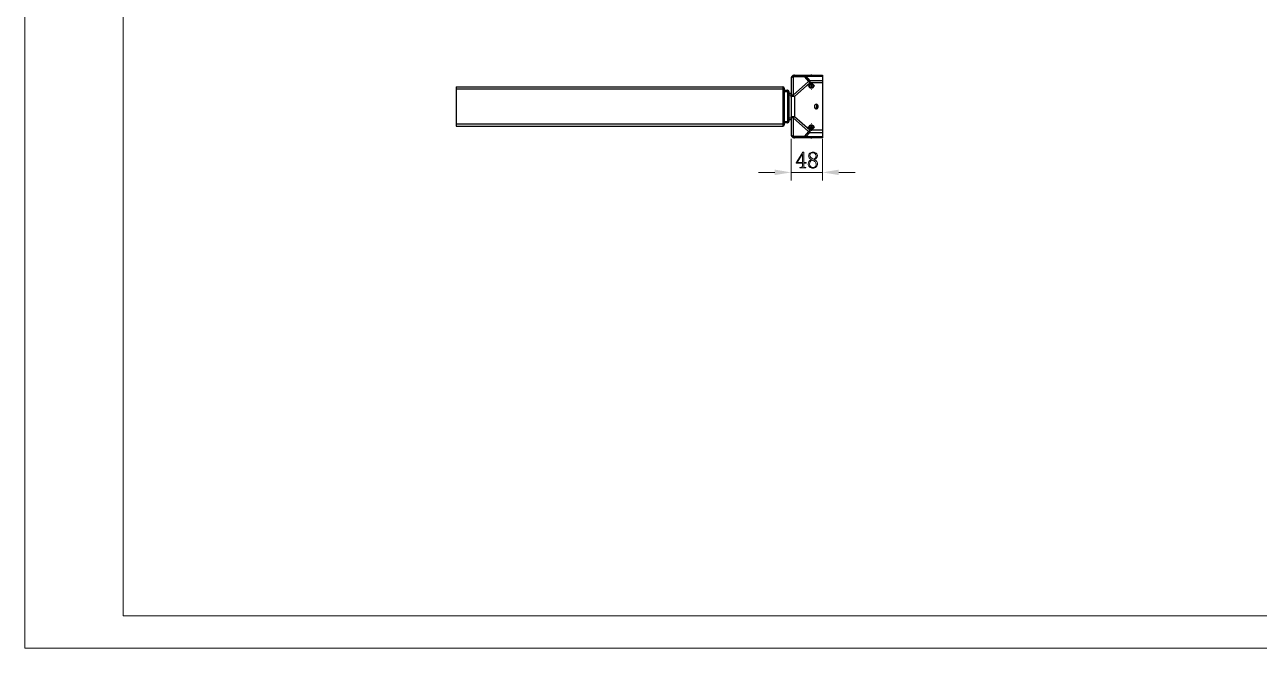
# Model space of a CAD drawing. Header units: millimetres. Extents: x 0 to 297, y 0 to 206.
# Drawn here: x 0.3 to 196.1, y 0 to 98.9 of the extents above; entities that cross this region are included whole.
import ezdxf

# ---------------------------------------------------------------- set-up
doc = ezdxf.new("R2010")
doc.units = ezdxf.units.MM

msp = doc.modelspace()

# ---------------------------------------------------------------- hatches: boundary and pattern name
h = msp.add_hatch(color=7)
edge = h.paths.add_edge_path(flags=0)
edge.add_spline(control_points=[(121.662737, 87.5511), (121.662737, 87.632582), (121.729404, 87.699249), (121.810886, 87.699249), (121.892368, 87.699249), (121.959035, 87.632582), (121.959035, 87.5511), (121.959035, 87.5511), (121.959035, 87.530004), (121.959035, 87.530004), (121.959035, 87.448522), (121.892368, 87.381855), (121.810886, 87.381855), (121.729404, 87.381855), (121.662737, 87.448522), (121.662737, 87.530004), (121.662737, 87.530004), (121.662737, 87.5511), (121.662737, 87.5511)], knot_values=[0, 0, 0, 0, 1, 1, 1, 2, 2, 2, 3, 3, 3, 4, 4, 4, 5, 5, 5, 6, 6, 6, 6], degree=3, periodic=1)
h = msp.add_hatch(color=7)
edge = h.paths.add_edge_path(flags=0)
edge.add_spline(control_points=[(121.662737, 87.5511), (121.662737, 87.632582), (121.729404, 87.699249), (121.810886, 87.699249), (121.892368, 87.699249), (121.959035, 87.632582), (121.959035, 87.5511), (121.959035, 87.5511), (121.959035, 87.530004), (121.959035, 87.530004), (121.959035, 87.448522), (121.892368, 87.381855), (121.810886, 87.381855), (121.729404, 87.381855), (121.662737, 87.448522), (121.662737, 87.530004), (121.662737, 87.530004), (121.662737, 87.5511), (121.662737, 87.5511)], knot_values=[0, 0, 0, 0, 1, 1, 1, 2, 2, 2, 3, 3, 3, 4, 4, 4, 5, 5, 5, 6, 6, 6, 6], degree=3, periodic=1)
h = msp.add_hatch(color=7)
edge = h.paths.add_edge_path(flags=0)
edge.add_spline(control_points=[(123.82179, 76.5021), (123.82179, 76.4386), (123.82179, 76.396302), (123.864088, 76.354004), (123.906386, 76.332802), (123.969886, 76.3116), (124.033386, 76.3116), (124.033386, 76.3116), (124.160386, 76.3116), (124.160386, 76.3116), (124.160386, 76.3116), (124.160386, 76.227004), (124.160386, 76.227004), (124.160386, 76.227004), (123.207886, 76.227004), (123.207886, 76.227004), (123.207886, 76.227004), (123.207886, 76.3116), (123.207886, 76.3116), (123.207886, 76.3116), (123.356088, 76.3116), (123.356088, 76.3116), (123.44079, 76.3116), (123.50429, 76.332802), (123.525386, 76.354004), (123.56779, 76.396302), (123.588886, 76.4386), (123.588886, 76.5021), (123.588886, 76.5021), (123.588886, 76.989004), (123.588886, 76.989004), (123.588886, 76.989004), (122.61529, 76.989004), (122.61529, 76.989004), (122.61529, 76.989004), (122.61529, 77.052504), (122.61529, 77.052504), (122.61529, 77.052504), (123.673588, 78.7246), (123.673588, 78.7246), (123.673588, 78.7246), (123.82179, 78.7246), (123.82179, 78.7246), (123.82179, 78.7246), (123.82179, 77.0736), (123.82179, 77.0736), (123.82179, 77.0736), (124.20279, 77.0736), (124.20279, 77.0736), (124.20279, 77.0736), (124.20279, 76.989004), (124.20279, 76.989004), (124.20279, 76.989004), (123.82179, 76.989004), (123.82179, 76.989004), (123.82179, 76.989004), (123.82179, 76.5021), (123.82179, 76.5021)], knot_values=[0, 0, 0, 0, 1, 1, 1, 2, 2, 2, 3, 3, 3, 4, 4, 4, 5, 5, 5, 6, 6, 6, 7, 7, 7, 8, 8, 8, 9, 9, 9, 10, 10, 10, 11, 11, 11, 12, 12, 12, 13, 13, 13, 14, 14, 14, 15, 15, 15, 16, 16, 16, 17, 17, 17, 18, 18, 18, 19, 19, 19, 19], degree=3, periodic=1)
edge = h.paths.add_edge_path(flags=0)
edge.add_spline(control_points=[(123.56779, 78.364802), (123.56779, 78.364802), (122.74229, 77.0736), (122.74229, 77.0736), (122.74229, 77.0736), (123.588886, 77.0736), (123.588886, 77.0736), (123.588886, 77.0736), (123.588886, 78.364802), (123.588886, 78.364802), (123.588886, 78.364802), (123.56779, 78.364802), (123.56779, 78.364802)], knot_values=[0, 0, 0, 0, 1, 1, 1, 2, 2, 2, 3, 3, 3, 4, 4, 4, 4], degree=3, periodic=1)
edge = h.paths.add_edge_path(flags=0)
edge.add_spline(control_points=[(124.731886, 76.8196), (124.731886, 76.671504), (124.77429, 76.544504), (124.880088, 76.4386), (124.985886, 76.354004), (125.112886, 76.290504), (125.261088, 76.290504), (125.451588, 76.290504), (125.578588, 76.354004), (125.66329, 76.4386), (125.747886, 76.544504), (125.79029, 76.650302), (125.79029, 76.798504), (125.79029, 76.925504), (125.72679, 77.052504), (125.59979, 77.158302), (125.493886, 77.285302), (125.324588, 77.3911), (125.09179, 77.475802), (124.96479, 77.412302), (124.880088, 77.306504), (124.816588, 77.2006), (124.753088, 77.0736), (124.731886, 76.9466), (124.731886, 76.8196), (124.731886, 76.8196), (124.731886, 76.8196), (124.731886, 76.8196)], knot_values=[0, 0, 0, 0, 1, 1, 1, 2, 2, 2, 3, 3, 3, 4, 4, 4, 5, 5, 5, 6, 6, 6, 7, 7, 7, 8, 8, 8, 9, 9, 9, 9], degree=3, periodic=1)
edge = h.paths.add_edge_path(flags=0)
edge.add_spline(control_points=[(126.001886, 76.840802), (126.001886, 76.671504), (125.91729, 76.5021), (125.79029, 76.3751), (125.66329, 76.2481), (125.47279, 76.1846), (125.261088, 76.1846), (125.049386, 76.1846), (124.880088, 76.2481), (124.731886, 76.3751), (124.58379, 76.5021), (124.52029, 76.650302), (124.52029, 76.8196), (124.52029, 76.989004), (124.541386, 77.116004), (124.626088, 77.243004), (124.71079, 77.348802), (124.83779, 77.4546), (124.985886, 77.539302), (124.858886, 77.602802), (124.753088, 77.687504), (124.689588, 77.793302), (124.604886, 77.8991), (124.58379, 78.005004), (124.58379, 78.132004), (124.58379, 78.301302), (124.64729, 78.449504), (124.753088, 78.555302), (124.880088, 78.682302), (125.070588, 78.7246), (125.28229, 78.7246), (125.493886, 78.7246), (125.66329, 78.682302), (125.79029, 78.555302), (125.91729, 78.449504), (125.98079, 78.301302), (125.98079, 78.132004), (125.98079, 78.0261), (125.938386, 77.920302), (125.85379, 77.814504), (125.79029, 77.7086), (125.66329, 77.624004), (125.515088, 77.539302), (125.684386, 77.4546), (125.79029, 77.348802), (125.874886, 77.221802), (125.959588, 77.116004), (126.001886, 76.989004), (126.001886, 76.840802), (126.001886, 76.840802), (126.001886, 76.840802), (126.001886, 76.840802)], knot_values=[0, 0, 0, 0, 1, 1, 1, 2, 2, 2, 3, 3, 3, 4, 4, 4, 5, 5, 5, 6, 6, 6, 7, 7, 7, 8, 8, 8, 9, 9, 9, 10, 10, 10, 11, 11, 11, 12, 12, 12, 13, 13, 13, 14, 14, 14, 15, 15, 15, 16, 16, 16, 17, 17, 17, 17], degree=3, periodic=1)
edge = h.paths.add_edge_path(flags=0)
edge.add_spline(control_points=[(125.769088, 78.132004), (125.769088, 78.259004), (125.72679, 78.364802), (125.642088, 78.4706), (125.557386, 78.576504), (125.451588, 78.618802), (125.28229, 78.618802), (125.112886, 78.618802), (124.985886, 78.576504), (124.90129, 78.491802), (124.816588, 78.386004), (124.795386, 78.2801), (124.795386, 78.174302), (124.795386, 78.068504), (124.83779, 77.9626), (124.943588, 77.878004), (125.070588, 77.7721), (125.21879, 77.687504), (125.40929, 77.602802), (125.53629, 77.666302), (125.620886, 77.729802), (125.66329, 77.814504), (125.72679, 77.8991), (125.769088, 78.005004), (125.769088, 78.132004)], knot_values=[0, 0, 0, 0, 1, 1, 1, 2, 2, 2, 3, 3, 3, 4, 4, 4, 5, 5, 5, 6, 6, 6, 7, 7, 7, 8, 8, 8, 8], degree=3, periodic=1)
h = msp.add_hatch(color=7)
h.dxf.hatch_style = 2
h.paths.add_polyline_path([(119.207386, 75.084004), (119.207386, 75.951802), (121.810886, 75.507302)])
h = msp.add_hatch(color=7)
h.dxf.hatch_style = 2
h.paths.add_polyline_path([(129.367386, 75.951802), (129.367386, 75.084004), (126.785088, 75.507302)])

# ---------------------------------------------------------------- linework, layer by layer
at = {"color": 7, "lineweight": 5}
for points in [[(0.250613, 206.2961), (0.250613, 0.0481)], [(0.250613, 0.0481), (296.774411, 0.0481)]]:
    msp.add_lwpolyline(points, dxfattribs=at)
at = {"color": 7, "lineweight": 13}
for points in [[(15.892886, 202.126302), (15.892886, 5.212802)], [(15.892886, 5.212802), (292.625886, 5.212802)]]:
    msp.add_lwpolyline(points, dxfattribs=at)
at = {"color": 7, "lineweight": 25}
for points in [[(122.10729, 90.641504), (122.04379, 90.641504), (121.98029, 90.620302), (121.937886, 90.578004), (121.895588, 90.556802), (121.832088, 90.493302), (121.810886, 90.451004), (121.810886, 90.4086)], [(121.810886, 90.4086), (121.810886, 87.530004)], [(122.10729, 90.641504), (122.10729, 87.762802)], [(123.94879, 90.641504), (122.10729, 90.641504)], [(122.318886, 90.937802), (124.160386, 90.937802)], [(124.160386, 90.7896), (124.13929, 90.768504), (124.118088, 90.768504), (124.096886, 90.747302), (124.07579, 90.747302), (124.07579, 90.7261), (124.054588, 90.7261), (124.033386, 90.705004), (124.01229, 90.705004), (123.969886, 90.6626), (123.94879, 90.641504)], [(123.94879, 90.641504), (124.58379, 89.921802)], [(124.160386, 90.937802), (124.160386, 90.895504), (124.160386, 90.7896)], [(124.160386, 90.937802), (124.943588, 90.937802)], [(124.160386, 90.7896), (124.795386, 90.048802)], [(124.160386, 90.7896), (126.785088, 90.7896), (126.785088, 90.048802)], [(125.02829, 90.937802), (124.943588, 90.937802)], [(124.96479, 90.937802), (125.070588, 90.937802)], [(125.09179, 90.937802), (125.02829, 90.937802)], [(125.09179, 90.937802), (126.785088, 90.937802), (126.785088, 90.7896)], [(68.661386, 89.0751), (68.661386, 88.7576)], [(68.661386, 89.0751), (120.498588, 89.0751)], [(68.661386, 88.7576), (120.498588, 88.7576)], [(68.661386, 88.7576), (68.661386, 83.148504)], [(120.498588, 89.0751), (120.498588, 88.7576), (120.498588, 83.148504), (120.498588, 82.8521)], [(120.562088, 89.0751), (120.498588, 89.0751)], [(120.562088, 88.7576), (120.562088, 83.148504), (120.498588, 83.148504)], [(120.562088, 88.7576), (120.498588, 88.7576)], [(120.562088, 89.0751), (120.562088, 88.7576)], [(120.562088, 89.0751), (120.71029, 88.800004)], [(120.71029, 88.7576), (120.562088, 88.7576)], [(120.71029, 88.800004), (120.71029, 88.7576)], [(120.71029, 88.7576), (120.71029, 83.148504)], [(120.71029, 88.546004), (121.239386, 88.546004), (121.239386, 88.334302), (121.239386, 83.571802), (121.239386, 83.3601), (120.71029, 83.3601)], [(120.71029, 88.334302), (121.239386, 88.334302)], [(121.28179, 88.546004), (121.239386, 88.546004)], [(121.239386, 88.228504), (121.239386, 83.6776)], [(121.239386, 88.228504), (121.28179, 88.228504), (121.28179, 83.6776), (121.239386, 83.6776)], [(121.28179, 88.546004), (121.28179, 88.228504)], [(121.28179, 88.546004), (121.451088, 88.292004), (121.451088, 88.228504)], [(121.451088, 88.228504), (121.28179, 88.228504)], [(121.451088, 88.228504), (121.451088, 83.6776)], [(124.58379, 89.921802), (122.10729, 87.762802)], [(124.795386, 89.689004), (122.318886, 87.530004)], [(124.795386, 90.048802), (124.795386, 89.879504), (124.795386, 89.689004), (124.753088, 89.7101), (124.731886, 89.752504), (124.668386, 89.816004), (124.64729, 89.8371), (124.626088, 89.858302), (124.604886, 89.9006), (124.58379, 89.921802)], [(124.795386, 90.048802), (124.77429, 90.048802), (124.753088, 90.0276), (124.731886, 90.0276), (124.71079, 90.006504), (124.689588, 90.006504), (124.64729, 89.9641), (124.626088, 89.9641), (124.604886, 89.943004), (124.604886, 89.921802), (124.58379, 89.921802)], [(124.64729, 89.223302), (124.64729, 89.2656), (124.668386, 89.2656), (124.668386, 89.350302), (124.689588, 89.371504), (124.71079, 89.413802), (124.731886, 89.435004), (124.753088, 89.477302), (124.795386, 89.5196), (124.83779, 89.540802), (124.858886, 89.540802), (124.90129, 89.562004), (124.922386, 89.5831), (125.112886, 89.5831), (125.134088, 89.562004), (125.15529, 89.562004), (125.197588, 89.540802), (125.239886, 89.5196), (125.303386, 89.4561), (125.303386, 89.435004), (125.324588, 89.435004), (125.324588, 89.413802), (125.34579, 89.3926), (125.34579, 89.371504), (125.366886, 89.350302), (125.366886, 89.286802)], [(124.668386, 89.159802), (124.668386, 89.181004), (124.64729, 89.181004), (124.64729, 89.223302)], [(125.388088, 89.223302), (125.388088, 89.159802), (125.366886, 89.159802), (125.366886, 89.096302), (125.34579, 89.0751), (125.324588, 89.032802), (125.303386, 89.0116), (125.28229, 88.969302), (125.239886, 88.927004), (125.197588, 88.905802), (125.176386, 88.905802), (125.15529, 88.8846), (125.112886, 88.863504), (124.922386, 88.863504), (124.90129, 88.8846), (124.880088, 88.8846), (124.83779, 88.905802), (124.795386, 88.927004), (124.731886, 88.990504), (124.731886, 89.0116), (124.71079, 89.0116), (124.71079, 89.054004), (124.689588, 89.0751), (124.668386, 89.096302), (124.668386, 89.159802)], [(126.785088, 90.048802), (124.795386, 90.048802)], [(126.785088, 89.689004), (124.795386, 89.689004)], [(125.388088, 89.223302), (125.388088, 89.2656), (125.366886, 89.286802)], [(126.785088, 90.048802), (126.785088, 89.689004)], [(126.785088, 89.689004), (126.785088, 82.238302)], [(121.810886, 88.038004), (121.451088, 88.038004)], [(121.451088, 87.826302), (121.810886, 87.826302)], [(122.10729, 87.762802), (122.04379, 87.762802), (122.022588, 87.7416), (121.98029, 87.7416), (121.959088, 87.720504), (121.937886, 87.699302), (121.895588, 87.6781), (121.832088, 87.6146), (121.810886, 87.572302), (121.810886, 87.5511)], [(122.318886, 87.530004), (121.959088, 87.530004), (121.810886, 87.530004)], [(121.810886, 87.530004), (121.810886, 84.397302)], [(122.318886, 87.530004), (122.318886, 84.397302)], [(125.557386, 86.048302), (125.557386, 86.133004), (125.578588, 86.1541), (125.578588, 86.175302), (125.59979, 86.196504), (125.59979, 86.2176), (125.642088, 86.260004), (125.66329, 86.260004), (125.684386, 86.2811), (125.72679, 86.302302), (125.85379, 86.302302), (125.85379, 85.625004), (125.832588, 85.603802), (125.769088, 85.603802), (125.747886, 85.625004), (125.705588, 85.625004), (125.684386, 85.6461), (125.66329, 85.6461), (125.59979, 85.7096), (125.59979, 85.730802), (125.578588, 85.730802), (125.578588, 85.752004), (125.557386, 85.7731), (125.557386, 85.857802)], [(121.810886, 84.397302), (121.810886, 84.355004)], [(121.810886, 84.397302), (121.959088, 84.397302), (122.318886, 84.397302)], [(122.10729, 84.143302), (122.04379, 84.164504), (121.98029, 84.1856), (121.937886, 84.206802), (121.895588, 84.2491), (121.85329, 84.270302), (121.810886, 84.355004), (121.810886, 84.397302)], [(122.318886, 84.397302), (124.795386, 82.238302)], [(126.065386, 86.069504), (126.065386, 85.857802)], [(120.498588, 83.148504), (68.661386, 83.148504)], [(68.661386, 83.148504), (68.661386, 82.8521)], [(68.661386, 82.8521), (120.498588, 82.8521)], [(120.498588, 82.8521), (120.562088, 82.8521)], [(120.562088, 83.148504), (120.71029, 83.148504)], [(120.71029, 83.148504), (120.71029, 83.1061), (120.562088, 82.8521)], [(120.562088, 83.148504), (120.562088, 82.8521)], [(120.71029, 83.571802), (121.239386, 83.571802)], [(121.239386, 83.3601), (121.28179, 83.3601)], [(121.28179, 83.6776), (121.451088, 83.6776)], [(121.28179, 83.6776), (121.28179, 83.3601)], [(121.451088, 83.6141), (121.28179, 83.3601)], [(121.810886, 84.101004), (121.451088, 84.101004)], [(121.451088, 83.889302), (121.810886, 83.889302)], [(121.451088, 83.6776), (121.451088, 83.6141)], [(122.10729, 84.143302), (124.58379, 82.005504)], [(122.10729, 84.143302), (122.10729, 81.2646)], [(124.64729, 82.682802), (124.64729, 82.7251), (124.668386, 82.746302), (124.668386, 82.809802), (124.689588, 82.8521), (124.71079, 82.873302), (124.731886, 82.9156), (124.753088, 82.936802), (124.77429, 82.958004), (124.795386, 82.9791), (124.83779, 83.000302), (124.858886, 83.021504), (124.90129, 83.021504), (124.922386, 83.0426), (124.985886, 83.0426), (125.02829, 83.063802), (125.049386, 83.0426), (125.134088, 83.0426), (125.15529, 83.021504), (125.197588, 83.000302), (125.239886, 82.9791), (125.261088, 82.958004), (125.28229, 82.936802), (125.324588, 82.894504), (125.324588, 82.873302), (125.34579, 82.873302), (125.34579, 82.831004), (125.366886, 82.809802), (125.366886, 82.746302)], [(124.64729, 82.682802), (124.64729, 82.6616), (124.668386, 82.619302)], [(125.388088, 82.682802), (125.388088, 82.640504), (125.366886, 82.619302), (125.366886, 82.555802), (125.34579, 82.5346), (125.324588, 82.492302), (125.261088, 82.428802), (125.239886, 82.4076), (125.197588, 82.386504), (125.176386, 82.365302), (125.15529, 82.3441), (125.09179, 82.3441), (125.049386, 82.323004), (124.985886, 82.323004), (124.96479, 82.3441), (124.880088, 82.3441), (124.83779, 82.365302), (124.795386, 82.4076), (124.77429, 82.428802), (124.753088, 82.450004), (124.731886, 82.450004), (124.731886, 82.4711), (124.71079, 82.492302), (124.71079, 82.513504), (124.689588, 82.5346), (124.689588, 82.555802), (124.668386, 82.555802), (124.668386, 82.619302)], [(125.366886, 82.746302), (125.388088, 82.746302), (125.388088, 82.682802)], [(122.10729, 81.2646), (123.94879, 81.2646)], [(124.160386, 80.989504), (122.318886, 80.989504), (122.255386, 80.989504), (122.23429, 81.031802), (122.191886, 81.053004), (122.149588, 81.1376), (122.10729, 81.2646)], [(124.58379, 82.005504), (123.94879, 81.2646)], [(123.94879, 81.2646), (123.969886, 81.243504), (123.991088, 81.243504), (123.991088, 81.222302), (124.01229, 81.222302), (124.054588, 81.180004), (124.07579, 81.180004), (124.07579, 81.158802), (124.118088, 81.158802), (124.13929, 81.1376), (124.160386, 81.1376)], [(124.160386, 81.1376), (124.160386, 81.0106), (124.160386, 80.989504), (124.096886, 80.989504), (124.07579, 81.031802), (124.033386, 81.053004), (123.991088, 81.1376), (123.94879, 81.2646)], [(124.795386, 81.857302), (124.160386, 81.1376)], [(126.785088, 81.1376), (124.160386, 81.1376)], [(124.943588, 80.989504), (124.160386, 80.989504)], [(124.58379, 82.005504), (124.604886, 81.984302), (124.604886, 81.9631), (124.626088, 81.9631), (124.64729, 81.942004), (124.668386, 81.942004), (124.668386, 81.920802), (124.689588, 81.920802), (124.71079, 81.8996), (124.731886, 81.8996), (124.753088, 81.878504), (124.77429, 81.878504), (124.795386, 81.857302)], [(124.795386, 82.238302), (124.795386, 82.0266), (124.795386, 81.857302)], [(124.795386, 82.238302), (126.785088, 82.238302)], [(124.795386, 81.857302), (126.785088, 81.857302)], [(124.943588, 80.989504), (125.02829, 80.989504)], [(125.09179, 80.989504), (124.96479, 80.989504)], [(125.02829, 80.989504), (125.09179, 80.989504)], [(126.785088, 80.989504), (125.09179, 80.989504)], [(126.785088, 82.238302), (126.785088, 81.857302)], [(126.785088, 81.857302), (126.785088, 81.1376)], [(126.785088, 81.1376), (126.785088, 80.989504)]]:
    msp.add_lwpolyline(points, dxfattribs=at)
at = {"color": 7, "lineweight": 15}
for points in [[(124.499088, 89.223302), (124.45679, 89.223302)], [(125.02829, 89.477302), (125.02829, 89.223302), (124.753088, 89.223302)], [(125.02829, 89.794802), (125.02829, 89.731302)], [(125.02829, 89.223302), (125.02829, 88.969302)], [(125.02829, 89.223302), (125.28229, 89.223302)], [(125.02829, 88.715302), (125.02829, 88.651802)], [(125.53629, 89.223302), (125.578588, 89.223302)], [(124.499088, 82.682802), (124.45679, 82.682802)], [(125.02829, 82.958004), (125.02829, 82.682802), (124.753088, 82.682802)], [(125.02829, 83.254302), (125.02829, 83.212004)], [(125.02829, 82.682802), (125.02829, 82.428802)], [(125.02829, 82.682802), (125.28229, 82.682802)], [(125.53629, 82.682802), (125.578588, 82.682802)], [(121.810886, 80.841302), (121.810886, 74.2161)], [(125.02829, 82.174802), (125.02829, 82.111302)], [(126.785088, 80.841302), (126.785088, 74.2161)], [(119.207386, 75.507302), (116.625088, 75.507302)], [(121.810886, 75.507302), (126.785088, 75.507302)], [(129.367386, 75.507302), (131.970886, 75.507302)]]:
    msp.add_lwpolyline(points, dxfattribs=at)
at = {"color": 7, "lineweight": 5}
msp.add_lwpolyline([(123.56779, 78.364802), (122.74229, 77.0736), (123.588886, 77.0736), (123.588886, 78.364802)], close=True, dxfattribs=at)
at = {"color": 7, "lineweight": 25}
for points, knots in [([(122.318886, 90.937802), (122.318886, 90.937802), (122.255386, 90.937802), (122.255386, 90.937802), (122.008512, 90.892576), (121.863485, 90.732803), (121.810886, 90.493302), (121.810886, 90.493302), (121.810886, 90.4086), (121.810886, 90.4086)], [0, 0, 0, 0, 1, 1, 1, 2, 2, 2, 3, 3, 3, 3]), ([(122.10729, 90.641504), (122.10729, 90.641504), (122.128386, 90.705004), (122.128386, 90.705004), (122.157384, 90.800571), (122.199294, 90.897585), (122.29779, 90.937802), (122.29779, 90.937802), (122.318886, 90.937802), (122.318886, 90.937802)], [0, 0, 0, 0, 1, 1, 1, 2, 2, 2, 3, 3, 3, 3]), ([(123.94879, 90.641504), (123.94879, 90.641504), (123.969886, 90.705004), (123.969886, 90.705004), (124.0155, 90.840083), (124.020686, 90.844704), (124.118088, 90.937802), (124.118088, 90.937802), (124.160386, 90.937802), (124.160386, 90.937802)], [0, 0, 0, 0, 1, 1, 1, 2, 2, 2, 3, 3, 3, 3]), ([(124.731886, 89.244504), (124.731886, 89.096302), (124.858886, 88.9481), (125.007088, 88.9481), (125.176386, 88.9481), (125.303386, 89.096302), (125.303386, 89.244504), (125.303386, 89.3926), (125.176386, 89.5196), (125.007088, 89.5196), (124.858886, 89.5196), (124.731886, 89.3926), (124.731886, 89.244504), (124.731886, 89.244504), (124.731886, 89.244504), (124.731886, 89.244504)], [0, 0, 0, 0, 1, 1, 1, 2, 2, 2, 3, 3, 3, 4, 4, 4, 5, 5, 5, 5]), ([(122.318886, 87.530004), (122.318886, 87.530004), (122.29779, 87.5511), (122.29779, 87.5511), (122.258314, 87.619186), (122.182784, 87.662578), (122.149588, 87.7416), (122.149588, 87.7416), (122.10729, 87.762802), (122.10729, 87.762802)], [0, 0, 0, 0, 1, 1, 1, 2, 2, 2, 3, 3, 3, 3]), ([(126.065386, 86.069504), (126.065386, 86.069504), (126.04429, 86.133004), (126.04429, 86.133004), (125.957083, 86.373598), (125.653694, 86.377091), (125.53629, 86.133004), (125.53629, 86.133004), (125.53629, 86.069504), (125.53629, 86.069504), (125.53629, 86.069504), (125.53629, 85.857802), (125.53629, 85.857802), (125.53629, 85.857802), (125.53629, 85.794302), (125.53629, 85.794302), (125.53629, 85.794302), (125.620886, 85.667302), (125.620886, 85.667302), (125.620886, 85.667302), (125.66329, 85.625004), (125.66329, 85.625004), (125.66329, 85.625004), (125.72679, 85.603802), (125.72679, 85.603802), (125.72679, 85.603802), (125.85379, 85.603802), (125.85379, 85.603802), (125.85379, 85.603802), (125.91729, 85.625004), (125.91729, 85.625004), (125.91729, 85.625004), (125.98079, 85.667302), (125.98079, 85.667302), (125.98079, 85.667302), (126.023088, 85.730802), (126.023088, 85.730802), (126.023088, 85.730802), (126.065386, 85.857802), (126.065386, 85.857802)], [0, 0, 0, 0, 1, 1, 1, 2, 2, 2, 3, 3, 3, 4, 4, 4, 5, 5, 5, 6, 6, 6, 7, 7, 7, 8, 8, 8, 9, 9, 9, 10, 10, 10, 11, 11, 11, 12, 12, 12, 13, 13, 13, 13]), ([(125.85379, 86.302302), (125.85379, 86.302302), (125.896088, 86.2811), (125.896088, 86.2811), (125.989891, 86.246881), (125.999487, 86.168881), (126.04429, 86.0906), (126.04429, 86.0906), (126.04429, 86.069504), (126.04429, 86.069504), (126.04429, 86.069504), (126.04429, 85.857802), (126.04429, 85.857802), (126.04429, 85.857802), (126.04429, 85.815504), (126.04429, 85.815504), (126.04429, 85.815504), (126.001886, 85.730802), (126.001886, 85.730802), (126.001886, 85.730802), (125.98079, 85.7096), (125.98079, 85.7096), (125.98079, 85.7096), (125.959588, 85.667302), (125.959588, 85.667302), (125.959588, 85.667302), (125.938386, 85.6461), (125.938386, 85.6461), (125.938386, 85.6461), (125.896088, 85.625004), (125.896088, 85.625004), (125.896088, 85.625004), (125.85379, 85.625004), (125.85379, 85.625004)], [0, 0, 0, 0, 1, 1, 1, 2, 2, 2, 3, 3, 3, 4, 4, 4, 5, 5, 5, 6, 6, 6, 7, 7, 7, 8, 8, 8, 9, 9, 9, 10, 10, 10, 11, 11, 11, 11]), ([(121.810886, 84.397302), (121.810886, 84.397302), (121.810886, 81.497504), (121.810886, 81.497504), (121.810886, 81.497504), (121.810886, 81.4551), (121.810886, 81.4551), (121.898092, 81.331981), (121.886098, 81.343693), (122.04379, 81.285802), (122.04379, 81.285802), (122.10729, 81.2646), (122.10729, 81.2646)], [0, 0, 0, 0, 1, 1, 1, 2, 2, 2, 3, 3, 3, 4, 4, 4, 4]), ([(122.10729, 84.143302), (122.10729, 84.143302), (122.149588, 84.1856), (122.149588, 84.1856), (122.230691, 84.259683), (122.182114, 84.255803), (122.29779, 84.355004), (122.29779, 84.355004), (122.318886, 84.397302), (122.318886, 84.397302)], [0, 0, 0, 0, 1, 1, 1, 2, 2, 2, 3, 3, 3, 3]), ([(124.731886, 82.704004), (124.731886, 82.555802), (124.858886, 82.4076), (125.007088, 82.4076), (125.176386, 82.4076), (125.303386, 82.555802), (125.303386, 82.704004), (125.303386, 82.8521), (125.176386, 82.9791), (125.007088, 82.9791), (124.858886, 82.9791), (124.731886, 82.8521), (124.731886, 82.704004), (124.731886, 82.704004), (124.731886, 82.704004), (124.731886, 82.704004)], [0, 0, 0, 0, 1, 1, 1, 2, 2, 2, 3, 3, 3, 4, 4, 4, 5, 5, 5, 5]), ([(121.810886, 81.497504), (121.810886, 81.497504), (121.810886, 81.434004), (121.810886, 81.434004), (121.850503, 81.221596), (122.023717, 80.990492), (122.255386, 80.989504), (122.255386, 80.989504), (122.318886, 80.989504), (122.318886, 80.989504)], [0, 0, 0, 0, 1, 1, 1, 2, 2, 2, 3, 3, 3, 3]), ([(124.58379, 82.005504), (124.58379, 82.005504), (124.604886, 82.0266), (124.604886, 82.0266), (124.664611, 82.096485), (124.701617, 82.129294), (124.753088, 82.196004), (124.753088, 82.196004), (124.795386, 82.238302), (124.795386, 82.238302)], [0, 0, 0, 0, 1, 1, 1, 2, 2, 2, 3, 3, 3, 3])]:
    msp.add_open_spline(points, degree=3, knots=knots, dxfattribs=at)
at = {"color": 7, "lineweight": 5}
for points, knots in [([(123.82179, 76.5021), (123.82179, 76.4386), (123.82179, 76.396302), (123.864088, 76.354004), (123.906386, 76.332802), (123.969886, 76.3116), (124.033386, 76.3116), (124.033386, 76.3116), (124.160386, 76.3116), (124.160386, 76.3116), (124.160386, 76.3116), (124.160386, 76.227004), (124.160386, 76.227004), (124.160386, 76.227004), (123.207886, 76.227004), (123.207886, 76.227004), (123.207886, 76.227004), (123.207886, 76.3116), (123.207886, 76.3116), (123.207886, 76.3116), (123.356088, 76.3116), (123.356088, 76.3116), (123.44079, 76.3116), (123.50429, 76.332802), (123.525386, 76.354004), (123.56779, 76.396302), (123.588886, 76.4386), (123.588886, 76.5021), (123.588886, 76.5021), (123.588886, 76.989004), (123.588886, 76.989004), (123.588886, 76.989004), (122.61529, 76.989004), (122.61529, 76.989004), (122.61529, 76.989004), (122.61529, 77.052504), (122.61529, 77.052504), (122.61529, 77.052504), (123.673588, 78.7246), (123.673588, 78.7246), (123.673588, 78.7246), (123.82179, 78.7246), (123.82179, 78.7246), (123.82179, 78.7246), (123.82179, 77.0736), (123.82179, 77.0736), (123.82179, 77.0736), (124.20279, 77.0736), (124.20279, 77.0736), (124.20279, 77.0736), (124.20279, 76.989004), (124.20279, 76.989004), (124.20279, 76.989004), (123.82179, 76.989004), (123.82179, 76.989004), (123.82179, 76.989004), (123.82179, 76.5021), (123.82179, 76.5021)], [0, 0, 0, 0, 1, 1, 1, 2, 2, 2, 3, 3, 3, 4, 4, 4, 5, 5, 5, 6, 6, 6, 7, 7, 7, 8, 8, 8, 9, 9, 9, 10, 10, 10, 11, 11, 11, 12, 12, 12, 13, 13, 13, 14, 14, 14, 15, 15, 15, 16, 16, 16, 17, 17, 17, 18, 18, 18, 19, 19, 19, 19]), ([(126.001886, 76.840802), (126.001886, 76.671504), (125.91729, 76.5021), (125.79029, 76.3751), (125.66329, 76.2481), (125.47279, 76.1846), (125.261088, 76.1846), (125.049386, 76.1846), (124.880088, 76.2481), (124.731886, 76.3751), (124.58379, 76.5021), (124.52029, 76.650302), (124.52029, 76.8196), (124.52029, 76.989004), (124.541386, 77.116004), (124.626088, 77.243004), (124.71079, 77.348802), (124.83779, 77.4546), (124.985886, 77.539302), (124.858886, 77.602802), (124.753088, 77.687504), (124.689588, 77.793302), (124.604886, 77.8991), (124.58379, 78.005004), (124.58379, 78.132004), (124.58379, 78.301302), (124.64729, 78.449504), (124.753088, 78.555302), (124.880088, 78.682302), (125.070588, 78.7246), (125.28229, 78.7246), (125.493886, 78.7246), (125.66329, 78.682302), (125.79029, 78.555302), (125.91729, 78.449504), (125.98079, 78.301302), (125.98079, 78.132004), (125.98079, 78.0261), (125.938386, 77.920302), (125.85379, 77.814504), (125.79029, 77.7086), (125.66329, 77.624004), (125.515088, 77.539302), (125.684386, 77.4546), (125.79029, 77.348802), (125.874886, 77.221802), (125.959588, 77.116004), (126.001886, 76.989004), (126.001886, 76.840802), (126.001886, 76.840802), (126.001886, 76.840802), (126.001886, 76.840802)], [0, 0, 0, 0, 1, 1, 1, 2, 2, 2, 3, 3, 3, 4, 4, 4, 5, 5, 5, 6, 6, 6, 7, 7, 7, 8, 8, 8, 9, 9, 9, 10, 10, 10, 11, 11, 11, 12, 12, 12, 13, 13, 13, 14, 14, 14, 15, 15, 15, 16, 16, 16, 17, 17, 17, 17]), ([(125.769088, 78.132004), (125.769088, 78.259004), (125.72679, 78.364802), (125.642088, 78.4706), (125.557386, 78.576504), (125.451588, 78.618802), (125.28229, 78.618802), (125.112886, 78.618802), (124.985886, 78.576504), (124.90129, 78.491802), (124.816588, 78.386004), (124.795386, 78.2801), (124.795386, 78.174302), (124.795386, 78.068504), (124.83779, 77.9626), (124.943588, 77.878004), (125.070588, 77.7721), (125.21879, 77.687504), (125.40929, 77.602802), (125.53629, 77.666302), (125.620886, 77.729802), (125.66329, 77.814504), (125.72679, 77.8991), (125.769088, 78.005004), (125.769088, 78.132004), (125.769088, 78.132004), (125.769088, 78.132004), (125.769088, 78.132004)], [0, 0, 0, 0, 1, 1, 1, 2, 2, 2, 3, 3, 3, 4, 4, 4, 5, 5, 5, 6, 6, 6, 7, 7, 7, 8, 8, 8, 9, 9, 9, 9]), ([(124.731886, 76.8196), (124.731886, 76.671504), (124.77429, 76.544504), (124.880088, 76.4386), (124.985886, 76.354004), (125.112886, 76.290504), (125.261088, 76.290504), (125.451588, 76.290504), (125.578588, 76.354004), (125.66329, 76.4386), (125.747886, 76.544504), (125.79029, 76.650302), (125.79029, 76.798504), (125.79029, 76.925504), (125.72679, 77.052504), (125.59979, 77.158302), (125.493886, 77.285302), (125.324588, 77.3911), (125.09179, 77.475802), (124.96479, 77.412302), (124.880088, 77.306504), (124.816588, 77.2006), (124.753088, 77.0736), (124.731886, 76.9466), (124.731886, 76.8196), (124.731886, 76.8196), (124.731886, 76.8196), (124.731886, 76.8196)], [0, 0, 0, 0, 1, 1, 1, 2, 2, 2, 3, 3, 3, 4, 4, 4, 5, 5, 5, 6, 6, 6, 7, 7, 7, 8, 8, 8, 9, 9, 9, 9])]:
    msp.add_open_spline(points, degree=3, knots=knots, dxfattribs=at)

doc.saveas('drawing.dxf')
